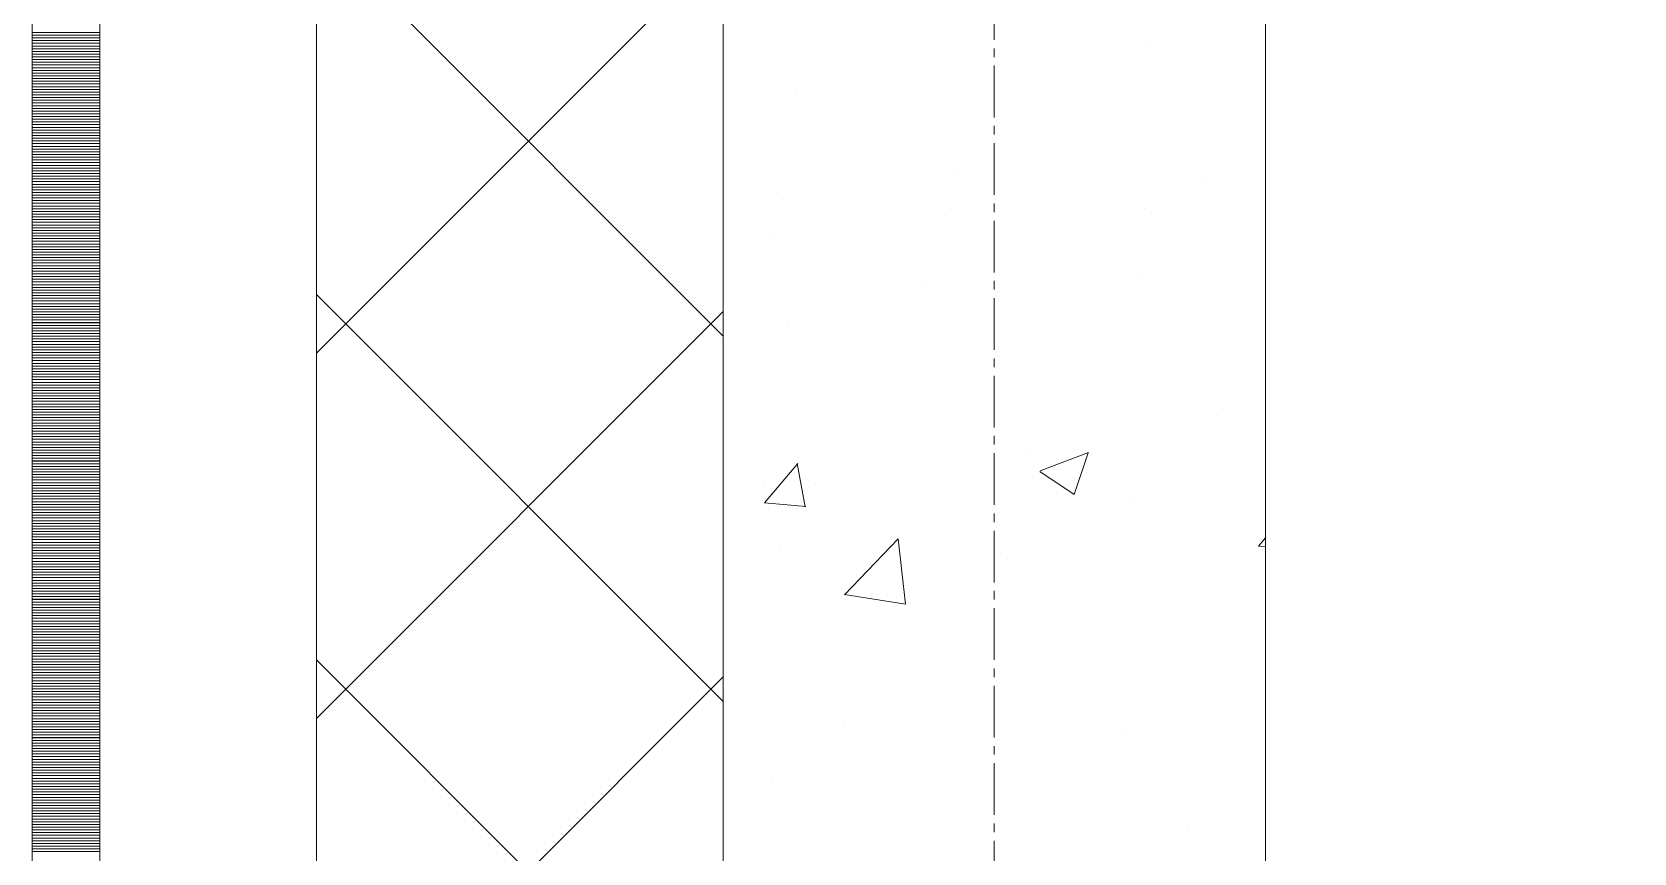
# Model space of a CAD drawing. Header units: millimetres. Extents: x 470010 to 1231400, y -134005 to 421770.
# Drawn here: x 806168 to 806759, y 155320 to 155623 of the extents above; entities that cross this region are included whole.
import ezdxf
from ezdxf.enums import TextEntityAlignment as Align

# ---------------------------------------------------------------- set-up
doc = ezdxf.new("R2010")
doc.units = ezdxf.units.MM
doc.linetypes.add('CENTER2', pattern=[28.575, 19.05, -3.175, 3.175, -3.175])
doc.linetypes.add('DASHED', pattern=[19.05, 12.7, -6.35])
doc.layers.get('Defpoints').update_dxf_attribs({"color": 140})
doc.layers.add('АР_Делит', color=120, linetype='Continuous', lineweight=0, plot=False)
for name, color, linetype, lineweight in [('АР_Стены ПЕНОблок', 52, 'Continuous', 20), ('АР_Тонкая', 254, 'Continuous', 5), ('АР_Утеплитель', 31, 'Continuous', 0), ('АР_Штриховка', 8, 'Continuous', 0)]:
    doc.layers.add(name, color=color, linetype=linetype, lineweight=lineweight)
doc.layers.add('РД_Оси_100', color=7, linetype='Continuous', lineweight=0, true_color=0x525252)
doc.styles.add('style1', font='ARIALN.TTF')

# ---------------------------------------------------------------- blocks, each defined once
blk = doc.blocks.new('СОШ_2200_АР_ОСИ_М100_28.05.24')
at = {"layer": 'АР_Делит', "color": 251, "linetype": 'DASHED', "true_color": 0x636466}
blk.add_lwpolyline([(114955, 135155), (114955, -355), (93595.036, -355), (93595.036, 13855), (94145, 13855), (94145, 68320), (66055, 68320), (66055, 13857.73), (83455, 13857.73), (83455, -355), (45245, -355), (45245, 13145), (44695, 13145), (44695, 26755), (45245, 26755), (45245, 68320), (20455, 68320), (20455, 26755), (27955, 26755), (27955, 13145), (-355, 13145), (-355, 100855)], dxfattribs=at)
at = {"layer": 'РД_Оси_100', "color": 251, "linetype": 'CENTER2', "true_color": 0x636466}
blk.add_line((0, -6155), (0, 139938.679), dxfattribs=at)
blk = doc.blocks.new('A$C9108343f')
at = {"layer": 'АР_Стены ПЕНОблок', "color": 18, "linetype": 'Continuous', "lineweight": 20, "true_color": 0x000000}
for p, q in [((140704.09, 313879.49), (140704.09, 237679.49)), ((140904.09, 237679.49), (140904.09, 313879.49))]:
    blk.add_line(p, q, dxfattribs=at)
at = {"layer": 'АР_Тонкая', "color": 18, "linetype": 'Continuous', "lineweight": 5, "true_color": 0x000000}
for p, q in [((140449.09, 313879.49), (140449.09, 237679.49)), ((140474.09, 313879.49), (140474.09, 237679.49)), ((140474.09, 237679.49), (140474.09, 313879.49)), ((140554.09, 237679.49), (140554.09, 313879.49))]:
    blk.add_line(p, q, dxfattribs=at)
at = {"layer": 'АР_Утеплитель', "color": 18, "linetype": 'Continuous', "lineweight": 0, "true_color": 0x000000}
for p, q in [((140554.09, 313879.49), (140554.09, 237679.49)), ((140704.09, 237679.49), (140704.09, 313879.49))]:
    blk.add_line(p, q, dxfattribs=at)
at = {"layer": 'АР_Штриховка', "color": 18, "linetype": 'Continuous', "lineweight": 0, "true_color": 0x000000}
for p, q in [((140704.09, 255877.32), (140554.09, 256027.32)), ((140554.09, 255871.04), (140704.09, 256021.04)), ((140449.09, 255989.24), (140474.09, 255989.24)), ((140449.09, 255988.24), (140474.09, 255988.24)), ((140449.09, 255987.24), (140474.09, 255987.24)), ((140449.09, 255986.24), (140474.09, 255986.24)), ((140449.09, 255985.24), (140474.09, 255985.24)), ((140449.09, 255984.24), (140474.09, 255984.24)), ((140449.09, 255983.24), (140474.09, 255983.24)), ((140449.09, 255982.24), (140474.09, 255982.24)), ((140861.61, 255984.92), (140861.61, 255984.92)), ((140449.09, 255981.24), (140474.09, 255981.24)), ((140449.09, 255980.24), (140474.09, 255980.24)), ((140449.09, 255979.24), (140474.09, 255979.24)), ((140449.09, 255978.24), (140474.09, 255978.24)), ((140449.09, 255977.24), (140474.09, 255977.24)), ((140449.09, 255976.24), (140474.09, 255976.24)), ((140449.09, 255975.24), (140474.09, 255975.24)), ((140449.09, 255974.24), (140474.09, 255974.24)), ((140449.09, 255973.24), (140474.09, 255973.24)), ((140449.09, 255972.24), (140474.09, 255972.24)), ((140449.09, 255971.24), (140474.09, 255971.24)), ((140449.09, 255970.24), (140474.09, 255970.24)), ((140449.09, 255969.24), (140474.09, 255969.24)), ((140449.09, 255968.24), (140474.09, 255968.24)), ((140449.09, 255967.24), (140474.09, 255967.24)), ((140449.09, 255966.24), (140474.09, 255966.24)), ((140449.09, 255965.24), (140474.09, 255965.24)), ((140731.2, 255967.04), (140731.2, 255967.04)), ((140449.09, 255964.24), (140474.09, 255964.24)), ((140449.09, 255963.24), (140474.09, 255963.24)), ((140449.09, 255962.24), (140474.09, 255962.24)), ((140449.09, 255961.24), (140474.09, 255961.24)), ((140449.09, 255960.24), (140474.09, 255960.24)), ((140449.09, 255959.24), (140474.09, 255959.24)), ((140449.09, 255958.24), (140474.09, 255958.24)), ((140449.09, 255957.24), (140474.09, 255957.24)), ((140449.09, 255956.24), (140474.09, 255956.24)), ((140449.09, 255955.24), (140474.09, 255955.24)), ((140449.09, 255954.24), (140474.09, 255954.24)), ((140449.09, 255953.24), (140474.09, 255953.24)), ((140449.09, 255952.24), (140474.09, 255952.24)), ((140449.09, 255951.24), (140474.09, 255951.24)), ((140449.09, 255950.24), (140474.09, 255950.24)), ((140449.09, 255949.24), (140474.09, 255949.24)), ((140449.09, 255948.24), (140474.09, 255948.24)), ((140449.09, 255947.24), (140474.09, 255947.24)), ((140449.09, 255946.24), (140474.09, 255946.24)), ((140449.09, 255945.24), (140474.09, 255945.24)), ((140449.09, 255944.24), (140474.09, 255944.24)), ((140449.09, 255943.24), (140474.09, 255943.24)), ((140449.09, 255942.24), (140474.09, 255942.24)), ((140449.09, 255941.24), (140474.09, 255941.24)), ((140449.09, 255940.24), (140474.09, 255940.24)), ((140449.09, 255939.24), (140474.09, 255939.24)), ((140449.09, 255938.24), (140474.09, 255938.24)), ((140449.09, 255937.24), (140474.09, 255937.24)), ((140449.09, 255936.24), (140474.09, 255936.24)), ((140449.09, 255935.24), (140474.09, 255935.24)), ((140789.4, 255936.87), (140789.4, 255936.87)), ((140449.09, 255934.24), (140474.09, 255934.24)), ((140449.09, 255933.24), (140474.09, 255933.24)), ((140449.09, 255932.24), (140474.09, 255932.24)), ((140449.09, 255931.24), (140474.09, 255931.24)), ((140449.09, 255930.24), (140474.09, 255930.24)), ((140449.09, 255929.24), (140474.09, 255929.24)), ((140724, 255930.1), (140724, 255930.1)), ((140882.32, 255934.43), (140882.32, 255934.43)), ((140449.09, 255928.24), (140474.09, 255928.24)), ((140449.09, 255927.24), (140474.09, 255927.24)), ((140449.09, 255926.24), (140474.09, 255926.24)), ((140449.09, 255925.24), (140474.09, 255925.24)), ((140449.09, 255924.24), (140474.09, 255924.24)), ((140449.09, 255923.24), (140474.09, 255923.24)), ((140859.59, 255924.37), (140859.59, 255924.37)), ((140449.09, 255922.24), (140474.09, 255922.24)), ((140449.09, 255921.24), (140474.09, 255921.24)), ((140449.09, 255920.24), (140474.09, 255920.24)), ((140449.09, 255919.24), (140474.09, 255919.24)), ((140449.09, 255918.24), (140474.09, 255918.24)), ((140449.09, 255917.24), (140474.09, 255917.24)), ((140786.12, 255921.77), (140786.12, 255921.77)), ((140449.09, 255916.24), (140474.09, 255916.24)), ((140449.09, 255915.24), (140474.09, 255915.24)), ((140449.09, 255914.24), (140474.09, 255914.24)), ((140449.09, 255913.24), (140474.09, 255913.24)), ((140449.09, 255912.24), (140474.09, 255912.24)), ((140722.54, 255913.4), (140722.54, 255913.4)), ((140449.09, 255911.24), (140474.09, 255911.24)), ((140449.09, 255910.24), (140474.09, 255910.24)), ((140449.09, 255909.24), (140474.09, 255909.24)), ((140449.09, 255908.24), (140474.09, 255908.24)), ((140449.09, 255907.24), (140474.09, 255907.24)), ((140449.09, 255906.24), (140474.09, 255906.24)), ((140449.09, 255905.24), (140474.09, 255905.24)), ((140449.09, 255904.24), (140474.09, 255904.24)), ((140449.09, 255903.24), (140474.09, 255903.24)), ((140449.09, 255902.24), (140474.09, 255902.24)), ((140449.09, 255901.24), (140474.09, 255901.24)), ((140449.09, 255900.24), (140474.09, 255900.24)), ((140858.52, 255900.37), (140858.52, 255900.37)), ((140449.09, 255899.24), (140474.09, 255899.24)), ((140449.09, 255898.24), (140474.09, 255898.24)), ((140449.09, 255897.24), (140474.09, 255897.24)), ((140449.09, 255896.24), (140474.09, 255896.24)), ((140449.09, 255895.24), (140474.09, 255895.24)), ((140449.09, 255894.24), (140474.09, 255894.24)), ((140777.56, 255895.98), (140777.56, 255895.98)), ((140449.09, 255893.24), (140474.09, 255893.24)), ((140449.09, 255892.24), (140474.09, 255892.24)), ((140449.09, 255891.24), (140474.09, 255891.24)), ((140449.09, 255890.24), (140474.09, 255890.24)), ((140449.09, 255889.24), (140474.09, 255889.24)), ((140449.09, 255888.24), (140474.09, 255888.24)), ((140704.09, 255742.62), (140554.09, 255892.62)), ((140449.09, 255887.24), (140474.09, 255887.24)), ((140449.09, 255886.24), (140474.09, 255886.24)), ((140449.09, 255885.24), (140474.09, 255885.24)), ((140449.09, 255884.24), (140474.09, 255884.24)), ((140449.09, 255883.24), (140474.09, 255883.24)), ((140449.09, 255882.24), (140474.09, 255882.24)), ((140554.09, 255736.33), (140704.09, 255886.33)), ((140728.11, 255882.48), (140728.11, 255882.48)), ((140449.09, 255881.24), (140474.09, 255881.24)), ((140449.09, 255880.24), (140474.09, 255880.24)), ((140449.09, 255879.24), (140474.09, 255879.24)), ((140449.09, 255878.24), (140474.09, 255878.24)), ((140449.09, 255877.24), (140474.09, 255877.24)), ((140449.09, 255876.24), (140474.09, 255876.24)), ((140449.09, 255875.24), (140474.09, 255875.24)), ((140449.09, 255874.24), (140474.09, 255874.24)), ((140449.09, 255873.24), (140474.09, 255873.24)), ((140449.09, 255872.24), (140474.09, 255872.24)), ((140449.09, 255871.24), (140474.09, 255871.24)), ((140449.09, 255870.24), (140474.09, 255870.24)), ((140449.09, 255869.24), (140474.09, 255869.24)), ((140449.09, 255868.24), (140474.09, 255868.24)), ((140449.09, 255867.24), (140474.09, 255867.24)), ((140449.09, 255866.24), (140474.09, 255866.24)), ((140449.09, 255865.24), (140474.09, 255865.24)), ((140449.09, 255864.24), (140474.09, 255864.24)), ((140449.09, 255863.24), (140474.09, 255863.24)), ((140449.09, 255862.24), (140474.09, 255862.24)), ((140449.09, 255861.24), (140474.09, 255861.24)), ((140449.09, 255860.24), (140474.09, 255860.24)), ((140449.09, 255859.24), (140474.09, 255859.24)), ((140449.09, 255858.24), (140474.09, 255858.24)), ((140449.09, 255857.24), (140474.09, 255857.24)), ((140449.09, 255856.24), (140474.09, 255856.24)), ((140449.09, 255855.24), (140474.09, 255855.24)), ((140449.09, 255854.24), (140474.09, 255854.24)), ((140449.09, 255853.24), (140474.09, 255853.24)), ((140449.09, 255852.24), (140474.09, 255852.24)), ((140449.09, 255851.24), (140474.09, 255851.24)), ((140449.09, 255850.24), (140474.09, 255850.24)), ((140449.09, 255849.24), (140474.09, 255849.24)), ((140449.09, 255848.24), (140474.09, 255848.24)), ((140449.09, 255847.24), (140474.09, 255847.24)), ((140449.09, 255846.24), (140474.09, 255846.24)), ((140886.41, 255847.98), (140886.41, 255847.98)), ((140449.09, 255845.24), (140474.09, 255845.24)), ((140449.09, 255844.24), (140474.09, 255844.24)), ((140449.09, 255843.24), (140474.09, 255843.24)), ((140449.09, 255842.24), (140474.09, 255842.24)), ((140449.09, 255841.24), (140474.09, 255841.24)), ((140449.09, 255840.24), (140474.09, 255840.24)), ((140449.09, 255839.24), (140474.09, 255839.24)), ((140449.09, 255838.24), (140474.09, 255838.24)), ((140449.09, 255837.24), (140474.09, 255837.24)), ((140449.09, 255836.24), (140474.09, 255836.24)), ((140449.09, 255835.24), (140474.09, 255835.24)), ((140449.09, 255834.24), (140474.09, 255834.24)), ((140449.09, 255833.24), (140474.09, 255833.24)), ((140449.09, 255832.24), (140474.09, 255832.24)), ((140449.09, 255831.24), (140474.09, 255831.24)), ((140449.09, 255830.24), (140474.09, 255830.24)), ((140449.09, 255829.24), (140474.09, 255829.24)), ((140719.37, 255815.78), (140731.61, 255830.37)), ((140734.34, 255814.4), (140731.4, 255830.33)), ((140815.5, 255834.25), (140815.5, 255834.25)), ((140821.01, 255827.58), (140838.79, 255834.41)), ((140833.56, 255818.87), (140838.71, 255834.22)), ((140449.09, 255828.24), (140474.09, 255828.24)), ((140449.09, 255827.24), (140474.09, 255827.24)), ((140449.09, 255826.24), (140474.09, 255826.24)), ((140449.09, 255825.24), (140474.09, 255825.24)), ((140449.09, 255824.24), (140474.09, 255824.24)), ((140449.09, 255823.24), (140474.09, 255823.24)), ((140820.92, 255827.39), (140833.56, 255818.87)), ((140449.09, 255822.24), (140474.09, 255822.24)), ((140449.09, 255821.24), (140474.09, 255821.24)), ((140449.09, 255820.24), (140474.09, 255820.24)), ((140449.09, 255819.24), (140474.09, 255819.24)), ((140449.09, 255818.24), (140474.09, 255818.24)), ((140449.09, 255817.24), (140474.09, 255817.24)), ((140719.3, 255821.59), (140719.3, 255821.59)), ((140738.28, 255822.55), (140738.28, 255822.55)), ((140449.09, 255816.24), (140474.09, 255816.24)), ((140449.09, 255815.24), (140474.09, 255815.24)), ((140449.09, 255814.24), (140474.09, 255814.24)), ((140449.09, 255813.24), (140474.09, 255813.24)), ((140449.09, 255812.24), (140474.09, 255812.24)), ((140449.09, 255811.24), (140474.09, 255811.24)), ((140719.37, 255815.77), (140734.55, 255814.44)), ((140855.43, 255815.81), (140855.43, 255815.81)), ((140449.09, 255810.24), (140474.09, 255810.24)), ((140449.09, 255809.24), (140474.09, 255809.24)), ((140449.09, 255808.24), (140474.09, 255808.24)), ((140449.09, 255807.24), (140474.09, 255807.24)), ((140449.09, 255806.24), (140474.09, 255806.24)), ((140449.09, 255805.24), (140474.09, 255805.24)), ((140449.09, 255804.24), (140474.09, 255804.24)), ((140449.09, 255803.24), (140474.09, 255803.24)), ((140449.09, 255802.24), (140474.09, 255802.24)), ((140449.09, 255801.24), (140474.09, 255801.24)), ((140449.09, 255800.24), (140474.09, 255800.24)), ((140449.09, 255799.24), (140474.09, 255799.24)), ((140748.83, 255781.94), (140768.61, 255802.56)), ((140771.38, 255778.43), (140768.58, 255802.55)), ((140901.55, 255799.84), (140904.09, 255802.87)), ((140901.55, 255799.83), (140904.09, 255799.61)), ((140449.09, 255798.24), (140474.09, 255798.24)), ((140449.09, 255797.24), (140474.09, 255797.24)), ((140449.09, 255796.24), (140474.09, 255796.24)), ((140449.09, 255795.24), (140474.09, 255795.24)), ((140449.09, 255794.24), (140474.09, 255794.24)), ((140449.09, 255793.24), (140474.09, 255793.24)), ((140725.02, 255797.93), (140725.02, 255797.93)), ((140809.06, 255795.26), (140809.06, 255795.26)), ((140449.09, 255792.24), (140474.09, 255792.24)), ((140449.09, 255791.24), (140474.09, 255791.24)), ((140449.09, 255790.24), (140474.09, 255790.24)), ((140449.09, 255789.24), (140474.09, 255789.24)), ((140449.09, 255788.24), (140474.09, 255788.24)), ((140449.09, 255787.24), (140474.09, 255787.24)), ((140449.09, 255786.24), (140474.09, 255786.24)), ((140449.09, 255785.24), (140474.09, 255785.24)), ((140449.09, 255784.24), (140474.09, 255784.24)), ((140449.09, 255783.24), (140474.09, 255783.24)), ((140449.09, 255782.24), (140474.09, 255782.24)), ((140449.09, 255781.24), (140474.09, 255781.24)), ((140748.8, 255782), (140771.39, 255778.49)), ((140449.09, 255780.24), (140474.09, 255780.24)), ((140449.09, 255779.24), (140474.09, 255779.24)), ((140449.09, 255778.24), (140474.09, 255778.24)), ((140449.09, 255777.24), (140474.09, 255777.24)), ((140449.09, 255776.24), (140474.09, 255776.24)), ((140449.09, 255775.24), (140474.09, 255775.24)), ((140449.09, 255774.24), (140474.09, 255774.24)), ((140449.09, 255773.24), (140474.09, 255773.24)), ((140449.09, 255772.24), (140474.09, 255772.24)), ((140449.09, 255771.24), (140474.09, 255771.24)), ((140449.09, 255770.24), (140474.09, 255770.24)), ((140449.09, 255769.24), (140474.09, 255769.24)), ((140449.09, 255768.24), (140474.09, 255768.24)), ((140449.09, 255767.24), (140474.09, 255767.24)), ((140449.09, 255766.24), (140474.09, 255766.24)), ((140449.09, 255765.24), (140474.09, 255765.24)), ((140449.09, 255764.24), (140474.09, 255764.24)), ((140449.09, 255763.24), (140474.09, 255763.24)), ((140449.09, 255762.24), (140474.09, 255762.24)), ((140449.09, 255761.24), (140474.09, 255761.24)), ((140449.09, 255760.24), (140474.09, 255760.24)), ((140449.09, 255759.24), (140474.09, 255759.24)), ((140449.09, 255758.24), (140474.09, 255758.24)), ((140704.09, 255607.92), (140554.09, 255757.92)), ((140449.09, 255757.24), (140474.09, 255757.24)), ((140449.09, 255756.24), (140474.09, 255756.24)), ((140449.09, 255755.24), (140474.09, 255755.24)), ((140449.09, 255754.24), (140474.09, 255754.24)), ((140449.09, 255753.24), (140474.09, 255753.24)), ((140449.09, 255752.24), (140474.09, 255752.24)), ((140449.09, 255751.24), (140474.09, 255751.24)), ((140449.09, 255750.24), (140474.09, 255750.24)), ((140449.09, 255749.24), (140474.09, 255749.24)), ((140449.09, 255748.24), (140474.09, 255748.24)), ((140449.09, 255747.24), (140474.09, 255747.24)), ((140449.09, 255746.24), (140474.09, 255746.24)), ((140554.09, 255601.63), (140704.09, 255751.63)), ((140449.09, 255745.24), (140474.09, 255745.24)), ((140449.09, 255744.24), (140474.09, 255744.24)), ((140449.09, 255743.24), (140474.09, 255743.24)), ((140449.09, 255742.24), (140474.09, 255742.24)), ((140449.09, 255741.24), (140474.09, 255741.24)), ((140449.09, 255740.24), (140474.09, 255740.24)), ((140449.09, 255739.24), (140474.09, 255739.24)), ((140449.09, 255738.24), (140474.09, 255738.24)), ((140449.09, 255737.24), (140474.09, 255737.24)), ((140449.09, 255736.24), (140474.09, 255736.24)), ((140449.09, 255735.24), (140474.09, 255735.24)), ((140449.09, 255734.24), (140474.09, 255734.24)), ((140748.68, 255734.07), (140748.68, 255734.07)), ((140449.09, 255733.24), (140474.09, 255733.24)), ((140449.09, 255732.24), (140474.09, 255732.24)), ((140449.09, 255731.24), (140474.09, 255731.24)), ((140449.09, 255730.24), (140474.09, 255730.24)), ((140449.09, 255729.24), (140474.09, 255729.24)), ((140449.09, 255728.24), (140474.09, 255728.24)), ((140852.34, 255731.26), (140852.34, 255731.26)), ((140449.09, 255727.24), (140474.09, 255727.24)), ((140449.09, 255726.24), (140474.09, 255726.24)), ((140449.09, 255725.24), (140474.09, 255725.24)), ((140449.09, 255724.24), (140474.09, 255724.24)), ((140449.09, 255723.24), (140474.09, 255723.24)), ((140449.09, 255722.24), (140474.09, 255722.24)), ((140449.09, 255721.24), (140474.09, 255721.24)), ((140449.09, 255720.24), (140474.09, 255720.24)), ((140449.09, 255719.24), (140474.09, 255719.24)), ((140449.09, 255718.24), (140474.09, 255718.24)), ((140449.09, 255717.24), (140474.09, 255717.24)), ((140449.09, 255716.24), (140474.09, 255716.24)), ((140449.09, 255715.24), (140474.09, 255715.24)), ((140449.09, 255714.24), (140474.09, 255714.24)), ((140449.09, 255713.24), (140474.09, 255713.24)), ((140449.09, 255712.24), (140474.09, 255712.24)), ((140449.09, 255711.24), (140474.09, 255711.24)), ((140721.93, 255713.37), (140721.93, 255713.37)), ((140449.09, 255710.24), (140474.09, 255710.24)), ((140449.09, 255709.24), (140474.09, 255709.24)), ((140449.09, 255708.24), (140474.09, 255708.24)), ((140449.09, 255707.24), (140474.09, 255707.24)), ((140449.09, 255706.24), (140474.09, 255706.24)), ((140449.09, 255705.24), (140474.09, 255705.24)), ((140449.09, 255704.24), (140474.09, 255704.24)), ((140449.09, 255703.24), (140474.09, 255703.24)), ((140449.09, 255702.24), (140474.09, 255702.24)), ((140449.09, 255701.24), (140474.09, 255701.24)), ((140449.09, 255700.24), (140474.09, 255700.24)), ((140449.09, 255699.24), (140474.09, 255699.24)), ((140449.09, 255698.24), (140474.09, 255698.24)), ((140449.09, 255697.24), (140474.09, 255697.24)), ((140449.09, 255696.24), (140474.09, 255696.24)), ((140449.09, 255695.24), (140474.09, 255695.24)), ((140449.09, 255694.24), (140474.09, 255694.24)), ((140449.09, 255693.24), (140474.09, 255693.24)), ((140875.92, 255696.43), (140875.92, 255696.43)), ((140449.09, 255692.24), (140474.09, 255692.24)), ((140449.09, 255691.24), (140474.09, 255691.24)), ((140449.09, 255690.24), (140474.09, 255690.24)), ((140449.09, 255689.24), (140474.09, 255689.24)), ((140449.09, 255688.24), (140474.09, 255688.24)), ((140449.09, 255687.24), (140474.09, 255687.24))]:
    blk.add_line(p, q, dxfattribs=at)
at = {"layer": 'РД_Оси_100'}
blk.add_blockref('СОШ_2200_АР_ОСИ_М100_28.05.24', (140804.09, 223079.49), dxfattribs=at)
at = {"layer": 'Defpoints', "color": 18, "true_color": 0x000000, "style": 'style1'}
for p in [(143949.34, 316089.12), (143974.98, 281639.5), (143890.4, 273244.71), (143839.99, 264276.81), (143967.75, 254892.38), (12251.96, 104178.14), (12382.58, 96023.14)]:
    blk.add_attdef('АР-ПОМЕЩЕНИЕ:НАИМЕНОВАНИЕ', text='', height=100, dxfattribs=at).set_placement(p, align=Align.MIDDLE)
at = {"layer": 'Defpoints', "color": 18, "true_color": 0x000000, "style": 'style1', "flags": 8}
for p in [(143951.3, 279099.09), (143848.34, 269251.11), (143875.33, 260094.25), (144049.74, 250824.7), (163419.28, 238153.36), (155897.46, 237965.97), (183037.2, 237965.97), (143342.94, 237876.19)]:
    blk.add_attdef('АР-ПОМЕЩЕНИЕ:НАИМЕНОВАНИЕ', text='', height=100, dxfattribs=at).set_placement(p, align=Align.MIDDLE)

msp = doc.modelspace()

# ---------------------------------------------------------------- linework, layer by layer
at = {"layer": 'АР_Стены ПЕНОблок', "color": 18, "linetype": 'Continuous', "lineweight": 20, "true_color": 0x000000}
for p, q in [((806422.706, 213513.251), (806422.706, 137313.251)), ((806622.706, 137313.251), (806622.706, 213513.251))]:
    msp.add_line(p, q, dxfattribs=at)
at = {"layer": 'АР_Тонкая', "color": 18, "linetype": 'Continuous', "lineweight": 5, "true_color": 0x000000}
for p, q in [((806167.706, 213513.251), (806167.706, 137313.251)), ((806192.706, 213513.251), (806192.706, 137313.251)), ((806192.706, 137313.251), (806192.706, 213513.251)), ((806272.706, 137313.251), (806272.706, 213513.251))]:
    msp.add_line(p, q, dxfattribs=at)
at = {"layer": 'АР_Утеплитель', "color": 18, "linetype": 'Continuous', "lineweight": 0, "true_color": 0x000000}
for p, q in [((806272.706, 213513.251), (806272.706, 137313.251)), ((806422.706, 137313.251), (806422.706, 213513.251))]:
    msp.add_line(p, q, dxfattribs=at)
at = {"layer": 'АР_Штриховка', "color": 18, "linetype": 'Continuous', "lineweight": 0, "true_color": 0x000000}
for p, q in [((806422.706, 155511.081), (806272.706, 155661.081)), ((806272.706, 155504.794), (806422.706, 155654.794)), ((806167.706, 155623), (806192.706, 155623)), ((806167.706, 155622), (806192.706, 155622)), ((806167.706, 155621), (806192.706, 155621)), ((806167.706, 155620), (806192.706, 155620)), ((806167.706, 155619), (806192.706, 155619)), ((806167.706, 155618), (806192.706, 155618)), ((806167.706, 155617), (806192.706, 155617)), ((806167.706, 155616), (806192.706, 155616)), ((806167.706, 155615), (806192.706, 155615)), ((806167.706, 155614), (806192.706, 155614)), ((806167.706, 155613), (806192.706, 155613)), ((806167.706, 155612), (806192.706, 155612)), ((806167.706, 155611), (806192.706, 155611)), ((806167.706, 155610), (806192.706, 155610)), ((806167.706, 155609), (806192.706, 155609)), ((806167.706, 155608), (806192.706, 155608)), ((806167.706, 155607), (806192.706, 155607)), ((806167.706, 155606), (806192.706, 155606)), ((806167.706, 155605), (806192.706, 155605)), ((806167.706, 155604), (806192.706, 155604)), ((806167.706, 155603), (806192.706, 155603)), ((806167.706, 155602), (806192.706, 155602)), ((806167.706, 155601), (806192.706, 155601)), ((806167.706, 155600), (806192.706, 155600)), ((806167.706, 155599), (806192.706, 155599)), ((806167.706, 155598), (806192.706, 155598)), ((806167.706, 155597), (806192.706, 155597)), ((806167.706, 155596), (806192.706, 155596)), ((806167.706, 155595), (806192.706, 155595)), ((806167.706, 155594), (806192.706, 155594)), ((806167.706, 155593), (806192.706, 155593)), ((806167.706, 155592), (806192.706, 155592)), ((806167.706, 155591), (806192.706, 155591)), ((806167.706, 155590), (806192.706, 155590)), ((806167.706, 155589), (806192.706, 155589)), ((806167.706, 155588), (806192.706, 155588)), ((806167.706, 155587), (806192.706, 155587)), ((806167.706, 155586), (806192.706, 155586)), ((806167.706, 155585), (806192.706, 155585)), ((806167.706, 155584), (806192.706, 155584)), ((806167.706, 155583), (806192.706, 155583)), ((806167.706, 155582), (806192.706, 155582)), ((806167.706, 155581), (806192.706, 155581)), ((806167.706, 155580), (806192.706, 155580)), ((806167.706, 155579), (806192.706, 155579)), ((806167.706, 155578), (806192.706, 155578)), ((806167.706, 155577), (806192.706, 155577)), ((806167.706, 155576), (806192.706, 155576)), ((806167.706, 155575), (806192.706, 155575)), ((806167.706, 155574), (806192.706, 155574)), ((806167.706, 155573), (806192.706, 155573)), ((806167.706, 155572), (806192.706, 155572)), ((806167.706, 155571), (806192.706, 155571)), ((806167.706, 155570), (806192.706, 155570)), ((806167.706, 155569), (806192.706, 155569)), ((806167.706, 155568), (806192.706, 155568)), ((806167.706, 155567), (806192.706, 155567)), ((806167.706, 155566), (806192.706, 155566)), ((806167.706, 155565), (806192.706, 155565)), ((806167.706, 155564), (806192.706, 155564)), ((806167.706, 155563), (806192.706, 155563)), ((806167.706, 155562), (806192.706, 155562)), ((806167.706, 155561), (806192.706, 155561)), ((806167.706, 155560), (806192.706, 155560)), ((806167.706, 155559), (806192.706, 155559)), ((806167.706, 155558), (806192.706, 155558)), ((806167.706, 155557), (806192.706, 155557)), ((806167.706, 155556), (806192.706, 155556)), ((806167.706, 155555), (806192.706, 155555)), ((806167.706, 155554), (806192.706, 155554)), ((806167.706, 155553), (806192.706, 155553)), ((806167.706, 155552), (806192.706, 155552)), ((806167.706, 155551), (806192.706, 155551)), ((806167.706, 155550), (806192.706, 155550)), ((806167.706, 155549), (806192.706, 155549)), ((806167.706, 155548), (806192.706, 155548)), ((806167.706, 155547), (806192.706, 155547)), ((806167.706, 155546), (806192.706, 155546)), ((806167.706, 155545), (806192.706, 155545)), ((806167.706, 155544), (806192.706, 155544)), ((806167.706, 155543), (806192.706, 155543)), ((806167.706, 155542), (806192.706, 155542)), ((806167.706, 155541), (806192.706, 155541)), ((806167.706, 155540), (806192.706, 155540)), ((806167.706, 155539), (806192.706, 155539)), ((806167.706, 155538), (806192.706, 155538)), ((806167.706, 155537), (806192.706, 155537)), ((806167.706, 155536), (806192.706, 155536)), ((806167.706, 155535), (806192.706, 155535)), ((806167.706, 155534), (806192.706, 155534)), ((806167.706, 155533), (806192.706, 155533)), ((806167.706, 155532), (806192.706, 155532)), ((806167.706, 155531), (806192.706, 155531)), ((806167.706, 155530), (806192.706, 155530)), ((806167.706, 155529), (806192.706, 155529)), ((806167.706, 155528), (806192.706, 155528)), ((806167.706, 155527), (806192.706, 155527)), ((806167.706, 155526), (806192.706, 155526)), ((806422.706, 155376.377), (806272.706, 155526.377)), ((806167.706, 155525), (806192.706, 155525)), ((806167.706, 155524), (806192.706, 155524)), ((806167.706, 155523), (806192.706, 155523)), ((806167.706, 155522), (806192.706, 155522)), ((806167.706, 155521), (806192.706, 155521)), ((806167.706, 155520), (806192.706, 155520)), ((806272.706, 155370.09), (806422.706, 155520.09)), ((806167.706, 155519), (806192.706, 155519)), ((806167.706, 155518), (806192.706, 155518)), ((806167.706, 155517), (806192.706, 155517)), ((806167.706, 155516), (806192.706, 155516)), ((806167.706, 155515), (806192.706, 155515)), ((806167.706, 155514), (806192.706, 155514)), ((806167.706, 155513), (806192.706, 155513)), ((806167.706, 155512), (806192.706, 155512)), ((806167.706, 155511), (806192.706, 155511)), ((806167.706, 155510), (806192.706, 155510)), ((806167.706, 155509), (806192.706, 155509)), ((806167.706, 155508), (806192.706, 155508)), ((806167.706, 155507), (806192.706, 155507)), ((806167.706, 155506), (806192.706, 155506)), ((806167.706, 155505), (806192.706, 155505)), ((806167.706, 155504), (806192.706, 155504)), ((806167.706, 155503), (806192.706, 155503)), ((806167.706, 155502), (806192.706, 155502)), ((806167.706, 155501), (806192.706, 155501)), ((806167.706, 155500), (806192.706, 155500)), ((806167.706, 155499), (806192.706, 155499)), ((806167.706, 155498), (806192.706, 155498)), ((806167.706, 155497), (806192.706, 155497)), ((806167.706, 155496), (806192.706, 155496)), ((806167.706, 155495), (806192.706, 155495)), ((806167.706, 155494), (806192.706, 155494)), ((806167.706, 155493), (806192.706, 155493)), ((806167.706, 155492), (806192.706, 155492)), ((806167.706, 155491), (806192.706, 155491)), ((806167.706, 155490), (806192.706, 155490)), ((806167.706, 155489), (806192.706, 155489)), ((806167.706, 155488), (806192.706, 155488)), ((806167.706, 155487), (806192.706, 155487)), ((806167.706, 155486), (806192.706, 155486)), ((806167.706, 155485), (806192.706, 155485)), ((806167.706, 155484), (806192.706, 155484)), ((806167.706, 155483), (806192.706, 155483)), ((806167.706, 155482), (806192.706, 155482)), ((806167.706, 155481), (806192.706, 155481)), ((806167.706, 155480), (806192.706, 155480)), ((806167.706, 155479), (806192.706, 155479)), ((806167.706, 155478), (806192.706, 155478)), ((806167.706, 155477), (806192.706, 155477)), ((806167.706, 155476), (806192.706, 155476)), ((806167.706, 155475), (806192.706, 155475)), ((806167.706, 155474), (806192.706, 155474)), ((806167.706, 155473), (806192.706, 155473)), ((806167.706, 155472), (806192.706, 155472)), ((806167.706, 155471), (806192.706, 155471)), ((806167.706, 155470), (806192.706, 155470)), ((806167.706, 155469), (806192.706, 155469)), ((806167.706, 155468), (806192.706, 155468)), ((806167.706, 155467), (806192.706, 155467)), ((806539.619, 155461.337), (806557.404, 155468.163)), ((806552.175, 155452.624), (806557.325, 155467.973)), ((806167.706, 155466), (806192.706, 155466)), ((806167.706, 155465), (806192.706, 155465)), ((806167.706, 155464), (806192.706, 155464)), ((806167.706, 155463), (806192.706, 155463)), ((806167.706, 155462), (806192.706, 155462)), ((806167.706, 155461), (806192.706, 155461)), ((806437.98, 155449.539), (806450.225, 155464.132)), ((806452.951, 155448.162), (806450.015, 155464.084)), ((806539.534, 155461.148), (806552.169, 155452.626)), ((806167.706, 155460), (806192.706, 155460)), ((806167.706, 155459), (806192.706, 155459)), ((806167.706, 155458), (806192.706, 155458)), ((806167.706, 155457), (806192.706, 155457)), ((806167.706, 155456), (806192.706, 155456)), ((806167.706, 155455), (806192.706, 155455)), ((806167.706, 155454), (806192.706, 155454)), ((806167.706, 155453), (806192.706, 155453)), ((806167.706, 155452), (806192.706, 155452)), ((806167.706, 155451), (806192.706, 155451)), ((806167.706, 155450), (806192.706, 155450)), ((806167.706, 155449), (806192.706, 155449)), ((806437.979, 155449.529), (806453.161, 155448.201)), ((806167.706, 155448), (806192.706, 155448)), ((806167.706, 155447), (806192.706, 155447)), ((806167.706, 155446), (806192.706, 155446)), ((806167.706, 155445), (806192.706, 155445)), ((806167.706, 155444), (806192.706, 155444)), ((806167.706, 155443), (806192.706, 155443)), ((806167.706, 155442), (806192.706, 155442)), ((806167.706, 155441), (806192.706, 155441)), ((806167.706, 155440), (806192.706, 155440)), ((806167.706, 155439), (806192.706, 155439)), ((806167.706, 155438), (806192.706, 155438)), ((806167.706, 155437), (806192.706, 155437)), ((806167.706, 155436), (806192.706, 155436)), ((806167.706, 155435), (806192.706, 155435)), ((806167.706, 155434), (806192.706, 155434)), ((806167.706, 155433), (806192.706, 155433)), ((806167.706, 155432), (806192.706, 155432)), ((806167.706, 155431), (806192.706, 155431)), ((806467.44, 155415.698), (806487.223, 155436.317)), ((806489.994, 155412.19), (806487.188, 155436.313)), ((806620.163, 155433.59), (806622.706, 155433.368)), ((806620.164, 155433.6), (806622.706, 155436.629)), ((806167.706, 155430), (806192.706, 155430)), ((806167.706, 155429), (806192.706, 155429)), ((806167.706, 155428), (806192.706, 155428)), ((806167.706, 155427), (806192.706, 155427)), ((806167.706, 155426), (806192.706, 155426)), ((806167.706, 155425), (806192.706, 155425)), ((806167.706, 155424), (806192.706, 155424)), ((806167.706, 155423), (806192.706, 155423)), ((806167.706, 155422), (806192.706, 155422)), ((806167.706, 155421), (806192.706, 155421)), ((806167.706, 155420), (806192.706, 155420)), ((806167.706, 155419), (806192.706, 155419)), ((806167.706, 155418), (806192.706, 155418)), ((806167.706, 155417), (806192.706, 155417)), ((806167.706, 155416), (806192.706, 155416)), ((806167.706, 155415), (806192.706, 155415)), ((806167.706, 155414), (806192.706, 155414)), ((806467.413, 155415.753), (806490.003, 155412.25)), ((806167.706, 155413), (806192.706, 155413)), ((806167.706, 155412), (806192.706, 155412)), ((806167.706, 155411), (806192.706, 155411)), ((806167.706, 155410), (806192.706, 155410)), ((806167.706, 155409), (806192.706, 155409)), ((806167.706, 155408), (806192.706, 155408)), ((806167.706, 155407), (806192.706, 155407)), ((806167.706, 155406), (806192.706, 155406)), ((806167.706, 155405), (806192.706, 155405)), ((806167.706, 155404), (806192.706, 155404)), ((806167.706, 155403), (806192.706, 155403)), ((806167.706, 155402), (806192.706, 155402)), ((806167.706, 155401), (806192.706, 155401)), ((806167.706, 155400), (806192.706, 155400)), ((806167.706, 155399), (806192.706, 155399)), ((806167.706, 155398), (806192.706, 155398)), ((806167.706, 155397), (806192.706, 155397)), ((806167.706, 155396), (806192.706, 155396)), ((806167.706, 155395), (806192.706, 155395)), ((806167.706, 155394), (806192.706, 155394)), ((806167.706, 155393), (806192.706, 155393)), ((806167.706, 155392), (806192.706, 155392)), ((806167.706, 155391), (806192.706, 155391)), ((806167.706, 155390), (806192.706, 155390)), ((806422.706, 155241.673), (806272.706, 155391.673)), ((806167.706, 155389), (806192.706, 155389)), ((806167.706, 155388), (806192.706, 155388)), ((806167.706, 155387), (806192.706, 155387)), ((806167.706, 155386), (806192.706, 155386)), ((806167.706, 155385), (806192.706, 155385)), ((806167.706, 155384), (806192.706, 155384)), ((806272.706, 155235.386), (806422.706, 155385.386)), ((806167.706, 155383), (806192.706, 155383)), ((806167.706, 155382), (806192.706, 155382)), ((806167.706, 155381), (806192.706, 155381)), ((806167.706, 155380), (806192.706, 155380)), ((806167.706, 155379), (806192.706, 155379)), ((806167.706, 155378), (806192.706, 155378)), ((806167.706, 155377), (806192.706, 155377)), ((806167.706, 155376), (806192.706, 155376)), ((806167.706, 155375), (806192.706, 155375)), ((806167.706, 155374), (806192.706, 155374)), ((806167.706, 155373), (806192.706, 155373)), ((806167.706, 155372), (806192.706, 155372)), ((806167.706, 155371), (806192.706, 155371)), ((806167.706, 155370), (806192.706, 155370)), ((806167.706, 155369), (806192.706, 155369)), ((806167.706, 155368), (806192.706, 155368)), ((806167.706, 155367), (806192.706, 155367)), ((806167.706, 155366), (806192.706, 155366)), ((806167.706, 155365), (806192.706, 155365)), ((806167.706, 155364), (806192.706, 155364)), ((806167.706, 155363), (806192.706, 155363)), ((806167.706, 155362), (806192.706, 155362)), ((806167.706, 155361), (806192.706, 155361)), ((806167.706, 155360), (806192.706, 155360)), ((806167.706, 155359), (806192.706, 155359)), ((806167.706, 155358), (806192.706, 155358)), ((806167.706, 155357), (806192.706, 155357)), ((806167.706, 155356), (806192.706, 155356)), ((806167.706, 155355), (806192.706, 155355)), ((806167.706, 155354), (806192.706, 155354)), ((806167.706, 155353), (806192.706, 155353)), ((806167.706, 155352), (806192.706, 155352)), ((806167.706, 155351), (806192.706, 155351)), ((806167.706, 155350), (806192.706, 155350)), ((806167.706, 155349), (806192.706, 155349)), ((806167.706, 155348), (806192.706, 155348)), ((806167.706, 155347), (806192.706, 155347)), ((806167.706, 155346), (806192.706, 155346)), ((806167.706, 155345), (806192.706, 155345)), ((806167.706, 155344), (806192.706, 155344)), ((806167.706, 155343), (806192.706, 155343)), ((806167.706, 155342), (806192.706, 155342)), ((806167.706, 155341), (806192.706, 155341)), ((806167.706, 155340), (806192.706, 155340)), ((806167.706, 155339), (806192.706, 155339)), ((806167.706, 155338), (806192.706, 155338)), ((806167.706, 155337), (806192.706, 155337)), ((806167.706, 155336), (806192.706, 155336)), ((806167.706, 155335), (806192.706, 155335)), ((806167.706, 155334), (806192.706, 155334)), ((806167.706, 155333), (806192.706, 155333)), ((806167.706, 155332), (806192.706, 155332)), ((806167.706, 155331), (806192.706, 155331)), ((806167.706, 155330), (806192.706, 155330)), ((806167.706, 155329), (806192.706, 155329)), ((806167.706, 155328), (806192.706, 155328)), ((806167.706, 155327), (806192.706, 155327)), ((806167.706, 155326), (806192.706, 155326)), ((806167.706, 155325), (806192.706, 155325)), ((806167.706, 155324), (806192.706, 155324)), ((806167.706, 155323), (806192.706, 155323)), ((806167.706, 155322), (806192.706, 155322)), ((806167.706, 155321), (806192.706, 155321))]:
    msp.add_line(p, q, dxfattribs=at)

# ---------------------------------------------------------------- block references
msp.add_blockref('A$C9108343f', (665718.612, -100366.242))
at = {"layer": 'РД_Оси_100'}
msp.add_blockref('СОШ_2200_АР_ОСИ_М100_28.05.24', (806522.706, 122713.251), dxfattribs=at)

doc.saveas('drawing.dxf')
